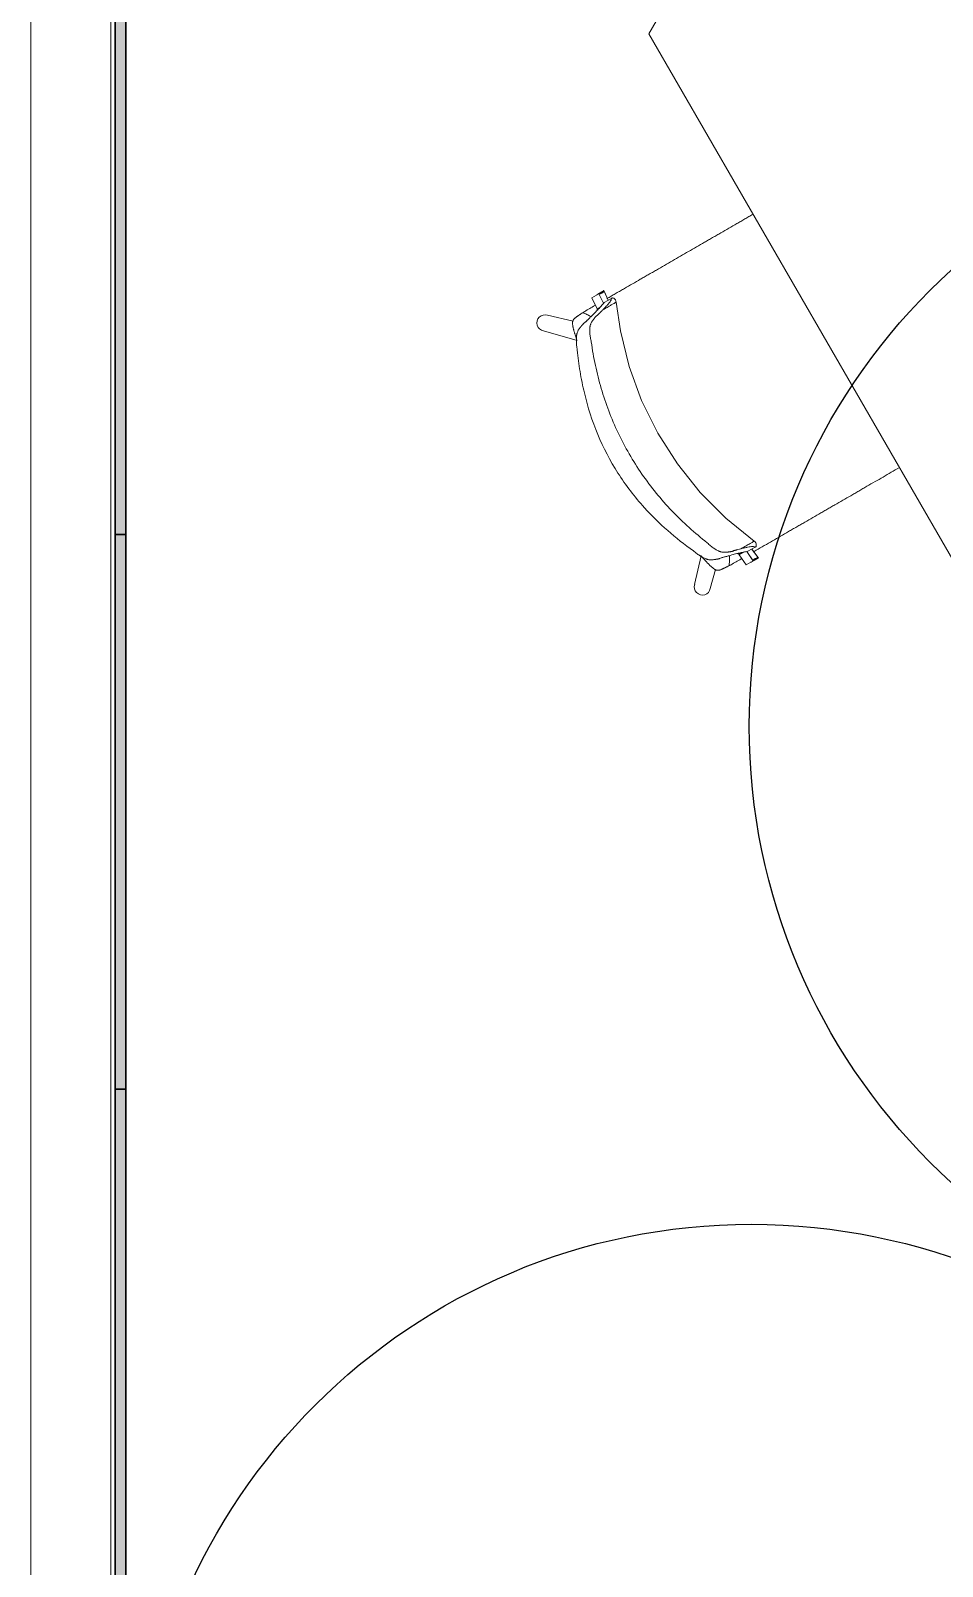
# Model space of a CAD drawing. Header units: millimetres. Extents: x 155920 to 295199, y -4084 to 97293.
# Drawn here: x 163028 to 164507, y 18495 to 20987 of the extents above; entities that cross this region are included whole.
import ezdxf

# ---------------------------------------------------------------- set-up
doc = ezdxf.new("R2010")
doc.units = ezdxf.units.MM
doc.header["$MEASUREMENT"] = 0
for name, color, linetype, lineweight in [('A-GLAZ-CURT', 7, 'CONTINUOUS', 9), ('A-WALL', 7, 'CONTINUOUS', 9), ('I-FURN', 8, 'CONTINUOUS', 9)]:
    doc.layers.add(name, color=color, linetype=linetype, lineweight=lineweight)
doc.layers.add('Social Distancing', color=7, linetype='CONTINUOUS')

msp = doc.modelspace()

# ---------------------------------------------------------------- hatches: boundary and pattern name
at = {"layer": 'A-GLAZ-CURT'}
for points in [[(163182.6, 20169.5), (163182.6, 21019.5), (163165.1, 21019.5), (163165.1, 20169.5)], [(163182.6, 19269.5), (163182.6, 20169.5), (163165.1, 20169.5), (163165.1, 19269.5)], [(163182.6, 18369.5), (163182.6, 19269.5), (163165.1, 19269.5), (163165.1, 18369.5)]]:
    msp.add_hatch(color=256, dxfattribs=at).paths.add_polyline_path(points, flags=0)

# ---------------------------------------------------------------- linework, layer by layer
at = {"layer": 'A-GLAZ-CURT', "lineweight": 30}
for p, q in [((163165.1, 21019.5), (163165.1, 20169.5)), ((163182.6, 20169.5), (163182.6, 21019.5)), ((163165.1, 20169.5), (163182.6, 20169.5)), ((163165.1, 20169.5), (163165.1, 19269.5)), ((163182.6, 20169.5), (163165.1, 20169.5)), ((163182.6, 19269.5), (163182.6, 20169.5)), ((163165.1, 19269.5), (163165.1, 18369.5)), ((163182.6, 19269.5), (163165.1, 19269.5)), ((163165.1, 19269.5), (163182.6, 19269.5)), ((163182.6, 18369.5), (163182.6, 19269.5))]:
    msp.add_line(p, q, dxfattribs=at)
at = {"layer": 'A-WALL'}
for p, q in [((163028.3, 21053.5), (163028.3, 18085.5)), ((163158.3, 21053.5), (163158.3, 18085.5))]:
    msp.add_line(p, q, dxfattribs=at)
at = {"layer": 'I-FURN'}
for p, q in [((164605.9, 21977.5), (164030.9, 20981.5)), ((164030.9, 20981.5), (164606, 19985.6)), ((163938.2, 20553.5), (163949.8, 20560.1)), ((163958, 20565.3), (163946.5, 20558.6)), ((163949.8, 20560.1), (163957.4, 20544.5)), ((163964.8, 20549.4), (163958, 20565.3)), ((163964.9, 20549.4), (163958.5, 20564.4)), ((163947, 20535.5), (163938.2, 20553.5)), ((163952.1, 20538.5), (163947, 20535.5)), ((163950.1, 20536.2), (163947.5, 20534.7)), ((163958.4, 20545.7), (163970.2, 20552.5)), ((163974, 20552.6), (163972, 20553.5)), ((163975.7, 20551.1), (163974, 20552.6)), ((163976.6, 20549.9), (163975.7, 20551.1)), ((163977.5, 20548.2), (163976.6, 20549.9)), ((163977.9, 20546.4), (163977.5, 20548.2)), ((163984.8, 20499.6), (163977.9, 20546.4)), ((163908.1, 20515.7), (163866.3, 20525)), ((163859.9, 20499.7), (163914.4, 20484.2)), ((163998.9, 20442.2), (163984.8, 20499.6)), ((164019.2, 20386.7), (163998.9, 20442.2)), ((164045.4, 20333.7), (164019.2, 20386.7)), ((164077.2, 20283.8), (164045.4, 20333.7)), ((164114.1, 20237.6), (164077.2, 20283.8)), ((164155.8, 20195.8), (164114.1, 20237.6)), ((164201.8, 20158.6), (164155.8, 20195.8)), ((164201.8, 20158.6), (164203.2, 20157.3)), ((164115.6, 20134.8), (164105.2, 20088.2)), ((164176.9, 20137.3), (164182.1, 20140.2)), ((164177.4, 20136.4), (164185, 20140.9)), ((164188.5, 20119.9), (164177.4, 20136.4)), ((164189.8, 20141.8), (164200.1, 20126.5)), ((164189.9, 20141.8), (164199.6, 20127.4)), ((164191.4, 20142.1), (164203.2, 20148.9)), ((164208.7, 20131.1), (164197.7, 20145.7)), ((164208.2, 20132), (164197.8, 20145.8)), ((164203.2, 20157.3), (164204.2, 20155.7)), ((164204.2, 20155.7), (164204.8, 20154.3)), ((164204.8, 20154.3), (164205.2, 20152.1)), ((164205.2, 20152.1), (164205, 20150)), ((164130.5, 20081.8), (164139.2, 20112.4)), ((164200.1, 20126.5), (164188.5, 20119.9)), ((164197.1, 20124.5), (164208.7, 20131.1))]:
    msp.add_line(p, q, dxfattribs=at)
for centre, start, end in [((163862.3, 20512.6), 71.9662, 259.5824), ((164117.7, 20084.2), 161.9896, 349.6059)]:
    msp.add_arc(centre, 13.1, start, end, dxfattribs=at)
for centre, start_param, end_param in [((163945.1, 20576.9), 6.026179, 6.605675), ((163945.6, 20576), 6.026179, 6.605675), ((164200.7, 20107.5), 2.819103, 2.902745), ((164211.8, 20115), 2.819103, 3.398599), ((164212.2, 20114.1), 2.819103, 3.398599)]:
    msp.add_ellipse(centre, major_axis=(8.7, -15.1), ratio=0.978487, start_param=start_param, end_param=end_param, dxfattribs=at)
for points, knots in [([(163962.9, 20552.2), (163963.5, 20552.5), (163966.3, 20554.1), (163971.4, 20557.1), (163978.1, 20561), (163984.8, 20564.8), (163993.6, 20569.9), (164004.3, 20576.1), (164014.9, 20582.2), (164023.5, 20587.1), (164030, 20590.9), (164036.6, 20594.7), (164045.3, 20599.7), (164056.1, 20606), (164069, 20613.4), (164082.1, 20621), (164095.2, 20628.6), (164108.2, 20636), (164119, 20642.3), (164127.8, 20647.3), (164134.4, 20651.2), (164141, 20655), (164149.7, 20660), (164160.5, 20666.2), (164171.3, 20672.5), (164180, 20677.5), (164186.6, 20681.3), (164193.2, 20685.1), (164197.7, 20687.7), (164200, 20689), (164200.1, 20689.1)], [-0.8977274, -0.8977274, -0.8977274, -0.8977274, -0.8928571, -0.875, -0.8571429, -0.8392857, -0.8214286, -0.7857143, -0.75, -0.7321429, -0.7142857, -0.6964286, -0.6785714, -0.6428571, -0.6071429, -0.5714286, -0.5357143, -0.5, -0.4642857, -0.4464286, -0.4285714, -0.4107143, -0.3928571, -0.3571429, -0.3214286, -0.3035714, -0.2857143, -0.2678571, -0.25, -0.2488464, -0.2488464, -0.2488464, -0.2488464]), ([(163914.9, 20468.8), (163914.4, 20471.4), (163913.7, 20476.4), (163913.3, 20482.1), (163913.3, 20486.2), (163913.4, 20489.2), (163913.6, 20491.5), (163913.8, 20493), (163914, 20493.8), (163914.1, 20494.4), (163914.2, 20495.1), (163914.4, 20495.8), (163914.8, 20497.2), (163915.4, 20498.9), (163916.4, 20500.7), (163917.4, 20502.4), (163918.5, 20503.9), (163919.6, 20505.3), (163920.5, 20506.4), (163921.1, 20507.2), (163921.4, 20507.6), (163921.7, 20507.9), (163921.9, 20508.3), (163922.2, 20508.7), (163922.8, 20509.4), (163923.6, 20510.3), (163924.6, 20511.2), (163926, 20512.4), (163927.3, 20513.5), (163928.6, 20514.6), (163929.6, 20515.5), (163930.5, 20516.4), (163931.8, 20517.7), (163933.9, 20519.8), (163936.9, 20522.8), (163940.2, 20526), (163943.3, 20529.2), (163946.3, 20532.2), (163949, 20535), (163951.4, 20537.6), (163952.8, 20539.2), (163953.5, 20540)], [0, 0, 0, 0, 0.035714, 0.071429, 0.089286, 0.107143, 0.125, 0.133929, 0.138393, 0.142857, 0.147321, 0.151786, 0.160714, 0.178571, 0.196429, 0.214286, 0.232143, 0.25, 0.267857, 0.276786, 0.28125, 0.285714, 0.290179, 0.294643, 0.303571, 0.321429, 0.339286, 0.357143, 0.392857, 0.410714, 0.428571, 0.446429, 0.464286, 0.5, 0.571429, 0.642857, 0.714286, 0.785714, 0.857143, 0.928571, 1, 1, 1, 1]), ([(163956.3, 20533.9), (163955.2, 20532.8), (163953.5, 20531), (163951.4, 20529), (163950.3, 20527.8), (163949.4, 20526.9), (163948.5, 20526.1), (163947.4, 20525.1), (163946.2, 20524.2), (163945.1, 20523.2), (163944.3, 20522.3), (163943.5, 20521.5), (163943, 20520.9), (163942.7, 20520.5), (163942.5, 20520.1), (163942.3, 20519.8), (163942, 20519.4), (163941.4, 20518.6), (163940.6, 20517.5), (163939.5, 20516.1), (163938.5, 20514.5), (163937.5, 20512.8), (163936.6, 20510.9), (163936, 20509.2), (163935.7, 20507.9), (163935.5, 20507.1), (163935.4, 20506.5), (163935.3, 20505.9), (163935.2, 20505.1), (163935.1, 20503.6), (163934.9, 20501.4), (163934.9, 20498.5), (163935.2, 20494.5), (163935.9, 20489.1), (163936.9, 20484.3), (163937.5, 20481.8)], [0, 0, 0, 0, 0.125, 0.1875, 0.21875, 0.25, 0.28125, 0.3125, 0.375, 0.40625, 0.4375, 0.46875, 0.484375, 0.492188, 0.5, 0.507812, 0.515625, 0.53125, 0.5625, 0.59375, 0.625, 0.65625, 0.6875, 0.71875, 0.734375, 0.742188, 0.75, 0.757812, 0.765625, 0.78125, 0.8125, 0.84375, 0.875, 0.9375, 1, 1, 1, 1]), ([(163947, 20535.6), (163947, 20535.1), (163946.9, 20534.2), (163946.8, 20533.3), (163946.8, 20532.8)], [-0.8741323, -0.8741323, -0.8741323, -0.8741323, -0.6666667, -0.4718724, -0.4718724, -0.4718724, -0.4718724]), ([(163956.3, 20533.9), (163958.9, 20535.4), (163963.6, 20538.1), (163969.1, 20541.3), (163973.2, 20543.7), (163975.5, 20545), (163976.8, 20545.7), (163977.4, 20546.1), (163977.8, 20546.3), (163977.9, 20546.4), (163977.9, 20546.4)], [0, 0, 0, 0, 0.1111111, 0.2222222, 0.3333333, 0.4444444, 0.5, 0.5555556, 0.6111111, 0.6625707, 0.6625707, 0.6625707, 0.6625707]), ([(163914.2, 20484.5), (163913.4, 20486.8), (163912.3, 20490.4), (163910.9, 20494.8), (163910.2, 20497.2), (163909.7, 20499), (163909.2, 20500.7), (163908.8, 20502.2), (163908.4, 20503.9), (163908, 20505.6), (163907.6, 20507.5), (163907.4, 20509.2), (163907.2, 20510.7), (163907.2, 20511.8), (163907.2, 20512.6), (163907.2, 20513.4), (163907.3, 20514.5), (163907.6, 20515.7), (163908.2, 20517.1), (163908.9, 20518.3), (163909.8, 20519.3), (163910.8, 20520.2), (163911.7, 20521), (163912.4, 20521.6), (163912.8, 20521.9), (163913.1, 20522.1), (163913.5, 20522.4), (163913.9, 20522.7), (163914.6, 20523.2), (163915.6, 20523.9), (163916.6, 20524.6), (163917.4, 20525.2), (163918.1, 20525.6), (163918.8, 20526.1), (163919.7, 20526.7), (163921.3, 20527.8), (163922.7, 20528.7), (163923.6, 20529.3)], [0, 0, 0, 0, 0.125, 0.1875, 0.21875, 0.25, 0.28125, 0.3125, 0.34375, 0.375, 0.40625, 0.4375, 0.46875, 0.484375, 0.5, 0.515625, 0.53125, 0.5625, 0.59375, 0.625, 0.65625, 0.6875, 0.71875, 0.734375, 0.742188, 0.75, 0.757812, 0.765625, 0.78125, 0.8125, 0.84375, 0.859375, 0.875, 0.890625, 0.90625, 0.9375, 1, 1, 1, 1]), ([(163937.2, 20522.5), (163936.9, 20522.7), (163934.7, 20524.1), (163930.3, 20526.6), (163926, 20528.4), (163923.6, 20529.3)], [0.93933321, 0.93933321, 0.93933321, 0.93933321, 0.94444444, 0.97222222, 1, 1, 1, 1]), ([(164103.1, 20142.9), (164088.6, 20153.1), (164060.8, 20174.9), (164018.6, 20216.3), (163979, 20268), (163946.2, 20331), (163928.2, 20387.3), (163918.9, 20433.6), (163916, 20457), (163914.9, 20468.8)], [-1, -1, -1, -1, -0.863636, -0.727273, -0.545455, -0.363636, -0.181818, -0.090909, 0, 0, 0, 0]), ([(163937.5, 20481.8), (163939.3, 20469), (163943.7, 20443.7), (163956.4, 20393.7), (163979.2, 20333.4), (164018, 20266.3), (164058.8, 20216.3), (164095.8, 20180.4), (164115.5, 20163.8), (164125.7, 20155.9)], [-1, -1, -1, -1, -0.9, -0.8, -0.6, -0.4, -0.2, -0.1, 0, 0, 0, 0]), ([(164437.5, 20278.1), (164437.4, 20278), (164432.9, 20275.5), (164424.1, 20270.3), (164410.8, 20262.6), (164397.7, 20255.1), (164386.8, 20248.8), (164378, 20243.8), (164371.4, 20239.9), (164364.8, 20236.1), (164356.1, 20231.1), (164345.4, 20224.9), (164334.7, 20218.7), (164326.1, 20213.8), (164319.6, 20210), (164313, 20206.2), (164304.3, 20201.2), (164293.6, 20195), (164282.8, 20188.7), (164274, 20183.7), (164267.4, 20179.9), (164260.7, 20176), (164252, 20171), (164241.2, 20164.7), (164228.2, 20157.2), (164214.8, 20149.5), (164205.5, 20144.1), (164200.7, 20141.3), (164200.3, 20141.1)], [-0.7507659, -0.7507659, -0.7507659, -0.7507659, -0.75, -0.7142857, -0.6785714, -0.6428571, -0.6071429, -0.5892857, -0.5714286, -0.5535714, -0.5357143, -0.5, -0.4642857, -0.4464286, -0.4285714, -0.4107143, -0.3928571, -0.3571429, -0.3214286, -0.3035714, -0.2857143, -0.2678571, -0.25, -0.2142857, -0.1785714, -0.1428571, -0.1071429, -0.103964, -0.103964, -0.103964, -0.103964]), ([(164201.8, 20158.6), (164201.8, 20158.6), (164201.7, 20158.6), (164201.2, 20158.3), (164200.5, 20157.9), (164198.7, 20156.9), (164195.4, 20154.9), (164189.1, 20151.3), (164183.5, 20148), (164180.2, 20146.2)], [0.3374293, 0.3374293, 0.3374293, 0.3374293, 0.3888889, 0.4444444, 0.5138889, 0.5833333, 0.7222222, 0.8611111, 1, 1, 1, 1]), ([(164184, 20140.6), (164182, 20140.3), (164178.7, 20139.6), (164173.6, 20138.3), (164169.5, 20137.3), (164165.3, 20136.1), (164160.8, 20134.9), (164156.8, 20133.8), (164153.4, 20132.9), (164151.3, 20132.3), (164149.6, 20131.8), (164148, 20131.2), (164146.4, 20130.6), (164144.7, 20130.1), (164143.4, 20129.7), (164142.2, 20129.4), (164141.3, 20129.3), (164140.8, 20129.2), (164140.4, 20129.1), (164139.9, 20129.1), (164139.4, 20129), (164138.4, 20128.9), (164137, 20128.7), (164135.2, 20128.4), (164133.4, 20128.2), (164131.5, 20128.2), (164129.4, 20128.3), (164127.6, 20128.6), (164126.3, 20128.9), (164125.5, 20129.1), (164124.9, 20129.3), (164124.3, 20129.5), (164123.5, 20129.8), (164122.1, 20130.4), (164120, 20131.4), (164117.4, 20132.7), (164113.8, 20134.8), (164109.1, 20138), (164105.1, 20141.2), (164103.1, 20142.9)], [0, 0, 0, 0, 0.142857, 0.214286, 0.285714, 0.357143, 0.428571, 0.5, 0.535714, 0.571429, 0.589286, 0.607143, 0.642857, 0.660714, 0.678571, 0.696429, 0.705357, 0.709821, 0.714286, 0.71875, 0.723214, 0.732143, 0.75, 0.767857, 0.785714, 0.803571, 0.821429, 0.839286, 0.848214, 0.852679, 0.857143, 0.861607, 0.866071, 0.875, 0.892857, 0.910714, 0.928571, 0.964286, 1, 1, 1, 1]), ([(164125.7, 20155.9), (164127.5, 20154.1), (164131.1, 20150.9), (164135.5, 20147.5), (164138.9, 20145.3), (164141.3, 20143.9), (164143.3, 20142.9), (164144.7, 20142.3), (164145.4, 20142), (164146, 20141.7), (164146.6, 20141.5), (164147.3, 20141.3), (164148.6, 20140.9), (164150.4, 20140.6), (164152.5, 20140.4), (164154.5, 20140.4), (164156.3, 20140.5), (164158.1, 20140.7), (164159.5, 20140.9), (164160.4, 20141), (164161, 20141.1), (164161.4, 20141.1), (164161.7, 20141.1), (164162.2, 20141.2), (164163, 20141.3), (164164.1, 20141.5), (164165.3, 20141.8), (164166.7, 20142.3), (164168.1, 20142.8), (164169.5, 20143.3), (164170.7, 20143.7), (164171.9, 20144), (164173.5, 20144.4), (164176.3, 20145.2), (164178.6, 20145.8), (164180.2, 20146.2)], [0, 0, 0, 0, 0.0625, 0.125, 0.15625, 0.1875, 0.21875, 0.234375, 0.242188, 0.25, 0.257812, 0.265625, 0.28125, 0.3125, 0.34375, 0.375, 0.40625, 0.4375, 0.46875, 0.484375, 0.492188, 0.5, 0.507812, 0.515625, 0.53125, 0.5625, 0.59375, 0.625, 0.6875, 0.71875, 0.75, 0.78125, 0.8125, 0.875, 1, 1, 1, 1]), ([(164160.8, 20118.5), (164161.2, 20121), (164161.8, 20125.7), (164161.8, 20131.2), (164161.6, 20134.3), (164161.5, 20135.2)], [0, 0, 0, 0, 0.02777778, 0.05555556, 0.06696683, 0.06696683, 0.06696683, 0.06696683]), ([(164174.4, 20138.5), (164174.9, 20138.2), (164175.8, 20137.8), (164176.6, 20137.5), (164177, 20137.3)], [-0.5281276, -0.5281276, -0.5281276, -0.5281276, -0.3333333, -0.1189454, -0.1189454, -0.1189454, -0.1189454]), ([(164160.8, 20118.5), (164159.8, 20118.1), (164158.3, 20117.3), (164156.6, 20116.4), (164155.6, 20115.9), (164154.8, 20115.6), (164154.1, 20115.2), (164153.2, 20114.8), (164152.1, 20114.3), (164151, 20113.7), (164150.2, 20113.4), (164149.7, 20113.2), (164149.3, 20113), (164149, 20112.9), (164148.5, 20112.7), (164147.7, 20112.3), (164146.5, 20111.9), (164145.2, 20111.5), (164143.9, 20111.3), (164142.5, 20111.2), (164141.1, 20111.4), (164139.8, 20111.8), (164138.8, 20112.2), (164138.1, 20112.6), (164137.4, 20113), (164136.5, 20113.6), (164135.3, 20114.5), (164133.9, 20115.6), (164132.5, 20116.8), (164131.2, 20118.1), (164130, 20119.2), (164128.8, 20120.4), (164127.6, 20121.6), (164126.3, 20122.9), (164124.5, 20124.8), (164121.4, 20128.1), (164118.9, 20130.9), (164117.3, 20132.7)], [0, 0, 0, 0, 0.0625, 0.09375, 0.109375, 0.125, 0.140625, 0.15625, 0.1875, 0.21875, 0.234375, 0.242188, 0.25, 0.257812, 0.265625, 0.28125, 0.3125, 0.34375, 0.375, 0.40625, 0.4375, 0.46875, 0.484375, 0.5, 0.515625, 0.53125, 0.5625, 0.59375, 0.625, 0.65625, 0.6875, 0.71875, 0.75, 0.78125, 0.8125, 0.875, 1, 1, 1, 1])]:
    msp.add_open_spline(points, degree=3, knots=knots, dxfattribs=at)
for points in [[(163926.9, 20531.4), (163932.2, 20534.4), (163937.7, 20537.6), (163943.3, 20540.8)], [(163953.5, 20540), (163954.4, 20541), (163956.1, 20543), (163957.7, 20544.8), (163958.4, 20545.7)], [(163970.2, 20552.5), (163970.3, 20552), (163970.1, 20550.9), (163969, 20548.5), (163966.9, 20545.6), (163964, 20542.2), (163960.6, 20538.3), (163957.8, 20535.4), (163956.3, 20533.9)], [(163971.3, 20553.1), (163971.7, 20553.3), (163972.1, 20553.6), (163972, 20553.5), (163971.4, 20553.2), (163970.7, 20552.8), (163970.2, 20552.5)], [(163923.6, 20529.3), (163924.2, 20529.6), (163925.2, 20530.3), (163926.3, 20531), (163926.9, 20531.4)], [(164114.8, 20135.5), (164115.6, 20134.6), (164116.4, 20133.7), (164117.3, 20132.7)], [(164117.3, 20132.7), (164116.5, 20133.6), (164115.7, 20134.6), (164114.9, 20135.5)], [(164180.2, 20146.2), (164182.2, 20146.7), (164186.1, 20147.7), (164191.2, 20148.7), (164195.6, 20149.5), (164199.2, 20149.9), (164201.8, 20149.6), (164202.8, 20149.2), (164203.2, 20148.9)], [(164191.4, 20142.1), (164190.3, 20141.9), (164187.9, 20141.5), (164185.4, 20140.9), (164184, 20140.6)], [(164203.2, 20148.9), (164203.7, 20149.2), (164204.4, 20149.6), (164205, 20149.9), (164205.1, 20150), (164204.7, 20149.8), (164204.4, 20149.6)], [(164164.2, 20120.3), (164163.6, 20120), (164162.5, 20119.4), (164161.3, 20118.8), (164160.8, 20118.5)], [(164180.6, 20129.7), (164174.9, 20126.5), (164169.5, 20123.3), (164164.2, 20120.3)]]:
    msp.add_open_spline(points, degree=3, dxfattribs=at)
at = {"layer": 'Social Distancing'}
for centre in [(165193.8, 19858.2), (165193.8, 19858.2), (164197.2, 18050.1), (164197.2, 18050.1)]:
    msp.add_circle(centre, 1000, dxfattribs=at)

doc.saveas('drawing.dxf')
